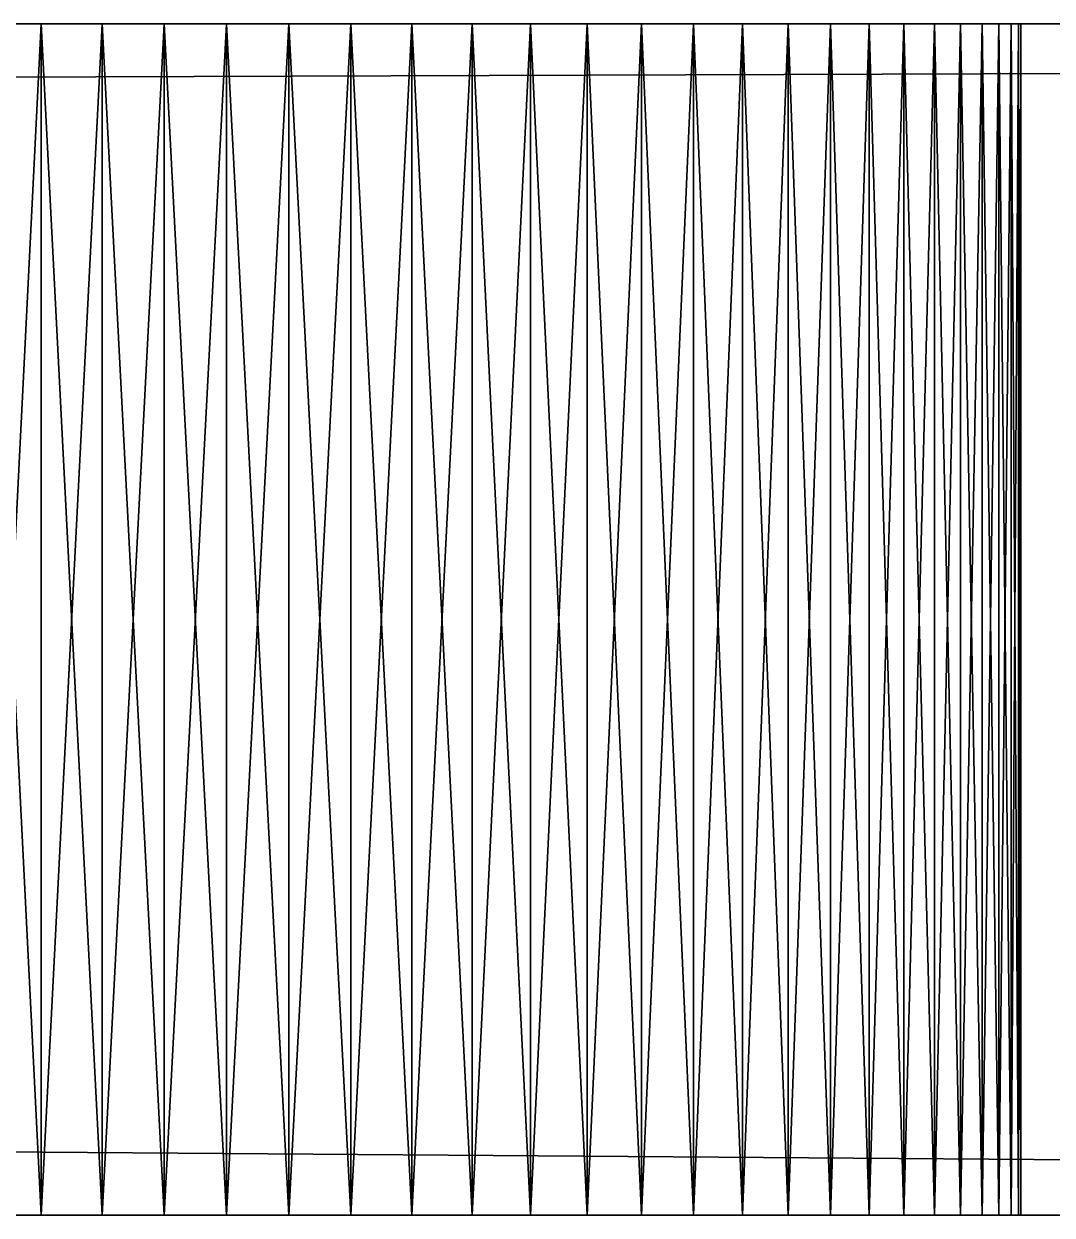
# Model space of a CAD drawing. Extents: x -23565 to -21677, y -4615 to -4167.
# Drawn here: x -21757.98 to -21752.8, y -4267.38 to -4261.38 of the extents above; entities that cross this region are included whole.
import ezdxf

# ---------------------------------------------------------------- set-up
doc = ezdxf.new("R2010")
doc.units = 0
doc.header["$MEASUREMENT"] = 0
doc.layers.get('0').update_dxf_attribs({"linetype": 'CONTINUOUS'})
doc.layers.add('ARCHITEKTURA_OBECN_', color=7, linetype='CONTINUOUS')

# ---------------------------------------------------------------- blocks, each defined once
blk = doc.blocks.new('*X8')
at = {"layer": 'ARCHITEKTURA_OBECN_', "color": 0, "linetype": 'Continuous'}
mesh = blk.add_polyface(dxfattribs=at)
corners = [(-21755.7228, -4261.3807, -230.6795), (-21756.0251, -4261.3807, -230.5943), (-21713.9589, -4261.3807, -214.4837), (-21756.3331, -4261.3807, -230.533), (-21756.645, -4261.3807, -230.4961), (-21756.9589, -4261.3807, -230.4837), (-21757.2727, -4261.3807, -230.4961), (-21757.5846, -4261.3807, -230.533), (-21757.8927, -4261.3807, -230.5943), (-21758.195, -4261.3807, -230.6795), (-22544.9589, -4261.3807, -214.4837), (-21758.4896, -4261.3807, -230.7882), (-21758.7748, -4261.3807, -230.9197), (-21759.0489, -4261.3807, -231.0732), (-21759.31, -4261.3807, -231.2477), (-21759.5567, -4261.3807, -231.4421), (-21759.7873, -4261.3807, -231.6553), (-21760.0005, -4261.3807, -231.8859), (-21760.195, -4261.3807, -232.1326), (-21760.3694, -4261.3807, -232.3937), (-21760.5229, -4261.3807, -232.6678), (-21760.6544, -4261.3807, -232.953), (-21760.7631, -4261.3807, -233.2477), (-21760.8484, -4261.3807, -233.5499), (-21760.9096, -4261.3807, -233.858), (-21760.9466, -4261.3807, -234.1699), (-22544.9589, -4261.3807, -216.4837), (-21760.9589, -4261.3807, -234.4837), (-23450.9589, -4261.3807, -254.4837), (-21760.9466, -4261.3807, -234.7976), (-21760.9096, -4261.3807, -235.1095), (-21760.8484, -4261.3807, -235.4175), (-21760.7631, -4261.3807, -235.7198), (-21760.6544, -4261.3807, -236.0145), (-21760.5229, -4261.3807, -236.2997), (-21760.3694, -4261.3807, -236.5737), (-21760.195, -4261.3807, -236.8349), (-21760.0005, -4261.3807, -237.0815), (-21759.7873, -4261.3807, -237.3122), (-21759.5567, -4261.3807, -237.5254), (-21759.31, -4261.3807, -237.7198), (-21759.0489, -4261.3807, -237.8943), (-21758.7748, -4261.3807, -238.0478), (-21758.4896, -4261.3807, -238.1792), (-21758.195, -4261.3807, -238.288), (-21757.8927, -4261.3807, -238.3732), (-21757.5846, -4261.3807, -238.4345), (-21757.2727, -4261.3807, -238.4714), (-21678.9589, -4261.3807, -254.4837)]
mesh.append_faces([[corners[k] for k in face] for face in [(26, 27, 28)]], dxfattribs={"vtx0": -1, "vtx1": -1, "vtx2": -1, "color": 0})
mesh.append_faces([[corners[k] for k in face] for face in [(10, 25, 27), (47, 48, 28)]], dxfattribs={"vtx0": -1, "vtx2": -1, "color": 0})
mesh.append_faces([[corners[k] for k in face] for face in [(0, 1, 2), (1, 3, 2), (3, 4, 2), (4, 5, 2), (5, 6, 2), (6, 7, 2), (7, 8, 2), (8, 9, 2), (10, 2, 9), (9, 11, 10), (11, 12, 10), (12, 13, 10), (13, 14, 10), (14, 15, 10), (15, 16, 10), (16, 17, 10), (17, 18, 10), (18, 19, 10), (19, 20, 10), (20, 21, 10), (21, 22, 10), (22, 23, 10), (23, 24, 10), (24, 25, 10), (26, 10, 27), (27, 29, 28), (29, 30, 28), (30, 31, 28), (31, 32, 28), (32, 33, 28), (33, 34, 28), (34, 35, 28), (35, 36, 28), (36, 37, 28), (37, 38, 28), (38, 39, 28), (39, 40, 28), (40, 41, 28), (41, 42, 28), (42, 43, 28), (43, 44, 28), (44, 45, 28), (45, 46, 28), (46, 47, 28)]], dxfattribs={"vtx1": -1, "vtx2": -1, "color": 0})
mesh = blk.add_polyface(dxfattribs=at)
corners = [(-21678.9589, -4261.3807, -254.4837), (-21678.9589, -4267.3807, -254.4837), (-23450.9589, -4267.3807, -254.4837), (-23450.9589, -4261.3807, -254.4837)]
mesh.append_faces([[corners[k] for k in face] for face in [(3, 0, 2)]], dxfattribs={"vtx1": -1, "color": 0})
mesh.append_faces([[corners[k] for k in face] for face in [(0, 1, 2)]], dxfattribs={"vtx2": -1, "color": 0})
mesh = blk.add_polyface(dxfattribs=at)
corners = [(-22544.9589, -4261.3807, -214.4837), (-22544.9589, -4267.3807, -214.4837), (-21713.9589, -4267.3807, -214.4837), (-21713.9589, -4261.3807, -214.4837)]
mesh.append_faces([[corners[k] for k in face] for face in [(3, 0, 2)]], dxfattribs={"vtx1": -1, "color": 0})
mesh.append_faces([[corners[k] for k in face] for face in [(0, 1, 2)]], dxfattribs={"vtx2": -1, "color": 0})
mesh = blk.add_polyface(dxfattribs=at)
corners = [(-21757.8927, -4267.3807, -230.5943), (-21758.195, -4267.3807, -230.6795), (-21758.195, -4261.3807, -230.6795), (-21757.8927, -4261.3807, -230.5943)]
mesh.append_faces([[corners[k] for k in face] for face in [(3, 0, 2)]], dxfattribs={"vtx1": -1, "color": 0})
mesh.append_faces([[corners[k] for k in face] for face in [(0, 1, 2)]], dxfattribs={"vtx2": -1, "color": 0})
mesh = blk.add_polyface(dxfattribs=at)
corners = [(-21758.195, -4267.3807, -238.288), (-21757.8927, -4267.3807, -238.3732), (-21757.8927, -4261.3807, -238.3732), (-21758.195, -4261.3807, -238.288)]
mesh.append_faces([[corners[k] for k in face] for face in [(3, 0, 2)]], dxfattribs={"vtx1": -1, "color": 0})
mesh.append_faces([[corners[k] for k in face] for face in [(0, 1, 2)]], dxfattribs={"vtx2": -1, "color": 0})
mesh = blk.add_polyface(dxfattribs=at)
corners = [(-21757.5846, -4267.3807, -230.533), (-21757.8927, -4267.3807, -230.5943), (-21757.8927, -4261.3807, -230.5943), (-21757.5846, -4261.3807, -230.533)]
mesh.append_faces([[corners[k] for k in face] for face in [(3, 0, 2)]], dxfattribs={"vtx1": -1, "color": 0})
mesh.append_faces([[corners[k] for k in face] for face in [(0, 1, 2)]], dxfattribs={"vtx2": -1, "color": 0})
mesh = blk.add_polyface(dxfattribs=at)
corners = [(-21757.8927, -4267.3807, -238.3732), (-21757.5846, -4267.3807, -238.4345), (-21757.5846, -4261.3807, -238.4345), (-21757.8927, -4261.3807, -238.3732)]
mesh.append_faces([[corners[k] for k in face] for face in [(3, 0, 2)]], dxfattribs={"vtx1": -1, "color": 0})
mesh.append_faces([[corners[k] for k in face] for face in [(0, 1, 2)]], dxfattribs={"vtx2": -1, "color": 0})
mesh = blk.add_polyface(dxfattribs=at)
corners = [(-21757.2727, -4267.3807, -230.4961), (-21757.5846, -4267.3807, -230.533), (-21757.5846, -4261.3807, -230.533), (-21757.2727, -4261.3807, -230.4961)]
mesh.append_faces([[corners[k] for k in face] for face in [(3, 0, 2)]], dxfattribs={"vtx1": -1, "color": 0})
mesh.append_faces([[corners[k] for k in face] for face in [(0, 1, 2)]], dxfattribs={"vtx2": -1, "color": 0})
mesh = blk.add_polyface(dxfattribs=at)
corners = [(-21757.5846, -4267.3807, -238.4345), (-21757.2727, -4267.3807, -238.4714), (-21757.2727, -4261.3807, -238.4714), (-21757.5846, -4261.3807, -238.4345)]
mesh.append_faces([[corners[k] for k in face] for face in [(3, 0, 2)]], dxfattribs={"vtx1": -1, "color": 0})
mesh.append_faces([[corners[k] for k in face] for face in [(0, 1, 2)]], dxfattribs={"vtx2": -1, "color": 0})
mesh = blk.add_polyface(dxfattribs=at)
corners = [(-21756.9589, -4267.3807, -230.4837), (-21757.2727, -4267.3807, -230.4961), (-21757.2727, -4261.3807, -230.4961), (-21756.9589, -4261.3807, -230.4837)]
mesh.append_faces([[corners[k] for k in face] for face in [(3, 0, 2)]], dxfattribs={"vtx1": -1, "color": 0})
mesh.append_faces([[corners[k] for k in face] for face in [(0, 1, 2)]], dxfattribs={"vtx2": -1, "color": 0})
mesh = blk.add_polyface(dxfattribs=at)
corners = [(-21757.2727, -4267.3807, -238.4714), (-21756.9589, -4267.3807, -238.4837), (-21756.9589, -4261.3807, -238.4837), (-21757.2727, -4261.3807, -238.4714)]
mesh.append_faces([[corners[k] for k in face] for face in [(3, 0, 2)]], dxfattribs={"vtx1": -1, "color": 0})
mesh.append_faces([[corners[k] for k in face] for face in [(0, 1, 2)]], dxfattribs={"vtx2": -1, "color": 0})
mesh = blk.add_polyface(dxfattribs=at)
corners = [(-21700.9589, -4261.3807, -234.4837), (-21753.3949, -4261.3807, -236.2997), (-21753.2634, -4261.3807, -236.0145), (-21753.1547, -4261.3807, -235.7198), (-21753.0694, -4261.3807, -235.4175), (-21753.0081, -4261.3807, -235.1095), (-21752.9712, -4261.3807, -234.7976), (-21752.9589, -4261.3807, -234.4837), (-21752.9712, -4261.3807, -234.1699), (-21700.9466, -4261.3807, -234.1699), (-21753.0081, -4261.3807, -233.858), (-21700.9466, -4261.3807, -234.7976), (-21755.4282, -4261.3807, -238.1792), (-21755.1429, -4261.3807, -238.0478), (-21754.8689, -4261.3807, -237.8943), (-21754.6077, -4261.3807, -237.7198), (-21754.3611, -4261.3807, -237.5254), (-21754.1305, -4261.3807, -237.3122), (-21753.9173, -4261.3807, -237.0815), (-21753.7228, -4261.3807, -236.8349), (-21753.5483, -4261.3807, -236.5737), (-21700.9096, -4261.3807, -235.1095), (-21700.8484, -4261.3807, -235.4175), (-21700.7631, -4261.3807, -235.7198), (-21700.6544, -4261.3807, -236.0145), (-21700.5229, -4261.3807, -236.2997), (-21700.3694, -4261.3807, -236.5737), (-21700.195, -4261.3807, -236.8349), (-21700.0005, -4261.3807, -237.0815), (-21676.9589, -4261.3807, -216.4837), (-21753.0694, -4261.3807, -233.5499), (-21753.1547, -4261.3807, -233.2477), (-21713.9589, -4261.3807, -216.4837), (-21753.2634, -4261.3807, -232.953), (-21753.3949, -4261.3807, -232.6678), (-21713.9589, -4261.3807, -214.4837), (-21753.5483, -4261.3807, -232.3937), (-21753.7228, -4261.3807, -232.1326), (-21753.9173, -4261.3807, -231.8859), (-21754.1305, -4261.3807, -231.6553), (-21754.3611, -4261.3807, -231.4421), (-21754.6077, -4261.3807, -231.2477), (-21754.8689, -4261.3807, -231.0732), (-21755.1429, -4261.3807, -230.9197), (-21755.4282, -4261.3807, -230.7882), (-21755.7228, -4261.3807, -230.6795), (-21757.2727, -4261.3807, -238.4714), (-21756.9589, -4261.3807, -238.4837), (-21678.9589, -4261.3807, -254.4837), (-21756.645, -4261.3807, -238.4714), (-21756.3331, -4261.3807, -238.4345), (-21756.0251, -4261.3807, -238.3732), (-21755.7228, -4261.3807, -238.288)]
mesh.append_faces([[corners[k] for k in face] for face in [(0, 1, 2), (11, 12, 13), (1, 0, 11), (29, 10, 30), (34, 35, 32)]], dxfattribs={"vtx0": -1, "vtx2": -1, "color": 0})
mesh.append_faces([[corners[k] for k in face] for face in [(2, 3, 0), (3, 4, 0), (4, 5, 0), (5, 6, 0), (6, 7, 0), (7, 8, 9), (8, 10, 9), (13, 14, 11), (14, 15, 11), (15, 16, 11), (16, 17, 11), (17, 18, 11), (18, 19, 11), (19, 20, 11), (20, 1, 11), (11, 21, 12), (21, 22, 12), (22, 23, 12), (23, 24, 12), (24, 25, 12), (25, 26, 12), (26, 27, 12), (27, 28, 12), (30, 31, 32), (31, 33, 32), (33, 34, 32), (34, 36, 35), (36, 37, 35), (37, 38, 35), (38, 39, 35), (39, 40, 35), (40, 41, 35), (41, 42, 35), (42, 43, 35), (43, 44, 35), (44, 45, 35), (46, 47, 48), (47, 49, 48), (49, 50, 48), (50, 51, 48), (51, 52, 48), (52, 12, 48)]], dxfattribs={"vtx1": -1, "vtx2": -1, "color": 0})
mesh = blk.add_polyface(dxfattribs=at)
corners = [(-21756.645, -4267.3807, -230.4961), (-21756.9589, -4267.3807, -230.4837), (-21756.9589, -4261.3807, -230.4837), (-21756.645, -4261.3807, -230.4961)]
mesh.append_faces([[corners[k] for k in face] for face in [(3, 0, 2)]], dxfattribs={"vtx1": -1, "color": 0})
mesh.append_faces([[corners[k] for k in face] for face in [(0, 1, 2)]], dxfattribs={"vtx2": -1, "color": 0})
mesh = blk.add_polyface(dxfattribs=at)
corners = [(-21756.9589, -4267.3807, -238.4837), (-21756.645, -4267.3807, -238.4714), (-21756.645, -4261.3807, -238.4714), (-21756.9589, -4261.3807, -238.4837)]
mesh.append_faces([[corners[k] for k in face] for face in [(3, 0, 2)]], dxfattribs={"vtx1": -1, "color": 0})
mesh.append_faces([[corners[k] for k in face] for face in [(0, 1, 2)]], dxfattribs={"vtx2": -1, "color": 0})
mesh = blk.add_polyface(dxfattribs=at)
corners = [(-21756.3331, -4267.3807, -230.533), (-21756.645, -4267.3807, -230.4961), (-21756.645, -4261.3807, -230.4961), (-21756.3331, -4261.3807, -230.533)]
mesh.append_faces([[corners[k] for k in face] for face in [(3, 0, 2)]], dxfattribs={"vtx1": -1, "color": 0})
mesh.append_faces([[corners[k] for k in face] for face in [(0, 1, 2)]], dxfattribs={"vtx2": -1, "color": 0})
mesh = blk.add_polyface(dxfattribs=at)
corners = [(-21756.645, -4267.3807, -238.4714), (-21756.3331, -4267.3807, -238.4345), (-21756.3331, -4261.3807, -238.4345), (-21756.645, -4261.3807, -238.4714)]
mesh.append_faces([[corners[k] for k in face] for face in [(3, 0, 2)]], dxfattribs={"vtx1": -1, "color": 0})
mesh.append_faces([[corners[k] for k in face] for face in [(0, 1, 2)]], dxfattribs={"vtx2": -1, "color": 0})
mesh = blk.add_polyface(dxfattribs=at)
corners = [(-21756.0251, -4267.3807, -230.5943), (-21756.3331, -4267.3807, -230.533), (-21756.3331, -4261.3807, -230.533), (-21756.0251, -4261.3807, -230.5943)]
mesh.append_faces([[corners[k] for k in face] for face in [(3, 0, 2)]], dxfattribs={"vtx1": -1, "color": 0})
mesh.append_faces([[corners[k] for k in face] for face in [(0, 1, 2)]], dxfattribs={"vtx2": -1, "color": 0})
mesh = blk.add_polyface(dxfattribs=at)
corners = [(-21756.3331, -4267.3807, -238.4345), (-21756.0251, -4267.3807, -238.3732), (-21756.0251, -4261.3807, -238.3732), (-21756.3331, -4261.3807, -238.4345)]
mesh.append_faces([[corners[k] for k in face] for face in [(3, 0, 2)]], dxfattribs={"vtx1": -1, "color": 0})
mesh.append_faces([[corners[k] for k in face] for face in [(0, 1, 2)]], dxfattribs={"vtx2": -1, "color": 0})
mesh = blk.add_polyface(dxfattribs=at)
corners = [(-21755.7228, -4267.3807, -230.6795), (-21756.0251, -4267.3807, -230.5943), (-21756.0251, -4261.3807, -230.5943), (-21755.7228, -4261.3807, -230.6795)]
mesh.append_faces([[corners[k] for k in face] for face in [(3, 0, 2)]], dxfattribs={"vtx1": -1, "color": 0})
mesh.append_faces([[corners[k] for k in face] for face in [(0, 1, 2)]], dxfattribs={"vtx2": -1, "color": 0})
mesh = blk.add_polyface(dxfattribs=at)
corners = [(-21756.0251, -4267.3807, -238.3732), (-21755.7228, -4267.3807, -238.288), (-21755.7228, -4261.3807, -238.288), (-21756.0251, -4261.3807, -238.3732)]
mesh.append_faces([[corners[k] for k in face] for face in [(3, 0, 2)]], dxfattribs={"vtx1": -1, "color": 0})
mesh.append_faces([[corners[k] for k in face] for face in [(0, 1, 2)]], dxfattribs={"vtx2": -1, "color": 0})
mesh = blk.add_polyface(dxfattribs=at)
corners = [(-21755.4282, -4267.3807, -230.7882), (-21755.7228, -4267.3807, -230.6795), (-21755.7228, -4261.3807, -230.6795), (-21755.4282, -4261.3807, -230.7882)]
mesh.append_faces([[corners[k] for k in face] for face in [(3, 0, 2)]], dxfattribs={"vtx1": -1, "color": 0})
mesh.append_faces([[corners[k] for k in face] for face in [(0, 1, 2)]], dxfattribs={"vtx2": -1, "color": 0})
mesh = blk.add_polyface(dxfattribs=at)
corners = [(-21755.7228, -4267.3807, -238.288), (-21755.4282, -4267.3807, -238.1792), (-21755.4282, -4261.3807, -238.1792), (-21755.7228, -4261.3807, -238.288)]
mesh.append_faces([[corners[k] for k in face] for face in [(3, 0, 2)]], dxfattribs={"vtx1": -1, "color": 0})
mesh.append_faces([[corners[k] for k in face] for face in [(0, 1, 2)]], dxfattribs={"vtx2": -1, "color": 0})
mesh = blk.add_polyface(dxfattribs=at)
corners = [(-21755.1429, -4267.3807, -230.9197), (-21755.4282, -4267.3807, -230.7882), (-21755.4282, -4261.3807, -230.7882), (-21755.1429, -4261.3807, -230.9197)]
mesh.append_faces([[corners[k] for k in face] for face in [(3, 0, 2)]], dxfattribs={"vtx1": -1, "color": 0})
mesh.append_faces([[corners[k] for k in face] for face in [(0, 1, 2)]], dxfattribs={"vtx2": -1, "color": 0})
mesh = blk.add_polyface(dxfattribs=at)
corners = [(-21755.4282, -4267.3807, -238.1792), (-21755.1429, -4267.3807, -238.0478), (-21755.1429, -4261.3807, -238.0478), (-21755.4282, -4261.3807, -238.1792)]
mesh.append_faces([[corners[k] for k in face] for face in [(3, 0, 2)]], dxfattribs={"vtx1": -1, "color": 0})
mesh.append_faces([[corners[k] for k in face] for face in [(0, 1, 2)]], dxfattribs={"vtx2": -1, "color": 0})
mesh = blk.add_polyface(dxfattribs=at)
corners = [(-21695.4282, -4261.3807, -230.7882), (-21695.7228, -4261.3807, -230.6795), (-21676.9589, -4261.3807, -216.4837), (-21696.0251, -4261.3807, -230.5943), (-21696.3331, -4261.3807, -230.533), (-21696.645, -4261.3807, -230.4961), (-21696.9589, -4261.3807, -230.4837), (-21697.2727, -4261.3807, -230.4961), (-21697.5846, -4261.3807, -230.533), (-21697.8927, -4261.3807, -230.5943), (-21698.195, -4261.3807, -230.6795), (-21698.4896, -4261.3807, -230.7882), (-21698.7748, -4261.3807, -230.9197), (-21699.0489, -4261.3807, -231.0732), (-21753.0081, -4261.3807, -233.858), (-21699.31, -4261.3807, -231.2477), (-21699.5567, -4261.3807, -231.4421), (-21699.7873, -4261.3807, -231.6553), (-21700.0005, -4261.3807, -231.8859), (-21700.195, -4261.3807, -232.1326), (-21700.3694, -4261.3807, -232.3937), (-21700.5229, -4261.3807, -232.6678), (-21700.6544, -4261.3807, -232.953), (-21700.7631, -4261.3807, -233.2477), (-21700.8484, -4261.3807, -233.5499), (-21700.9096, -4261.3807, -233.858), (-21700.9466, -4261.3807, -234.1699), (-21752.9589, -4261.3807, -234.4837), (-21700.9589, -4261.3807, -234.4837), (-21700.0005, -4261.3807, -237.0815), (-21699.7873, -4261.3807, -237.3122), (-21755.4282, -4261.3807, -238.1792), (-21699.5567, -4261.3807, -237.5254), (-21699.31, -4261.3807, -237.7198), (-21713.9589, -4261.3807, -216.4837), (-21753.0694, -4261.3807, -233.5499), (-21678.9589, -4261.3807, -254.4837), (-21699.0489, -4261.3807, -237.8943), (-21698.7748, -4261.3807, -238.0478), (-21698.4896, -4261.3807, -238.1792), (-21698.195, -4261.3807, -238.288), (-21697.8927, -4261.3807, -238.3732), (-21697.5846, -4261.3807, -238.4345), (-21697.2727, -4261.3807, -238.4714), (-21696.9589, -4261.3807, -238.4837), (-21696.645, -4261.3807, -238.4714), (-21696.3331, -4261.3807, -238.4345), (-21696.0251, -4261.3807, -238.3732), (-21695.7228, -4261.3807, -238.288), (-21695.4282, -4261.3807, -238.1792), (-21695.1429, -4261.3807, -238.0478), (-21694.8689, -4261.3807, -237.8943), (-21694.6077, -4261.3807, -237.7198)]
mesh.append_faces([[corners[k] for k in face] for face in [(14, 2, 13), (31, 33, 36)]], dxfattribs={"vtx0": -1, "vtx1": -1, "vtx2": -1, "color": 0})
mesh.append_faces([[corners[k] for k in face] for face in [(27, 26, 28)]], dxfattribs={"vtx0": -1, "vtx2": -1, "color": 0})
mesh.append_faces([[corners[k] for k in face] for face in [(0, 1, 2), (1, 3, 2), (3, 4, 2), (4, 5, 2), (5, 6, 2), (6, 7, 2), (7, 8, 2), (8, 9, 2), (9, 10, 2), (10, 11, 2), (11, 12, 2), (12, 13, 2), (13, 15, 14), (15, 16, 14), (16, 17, 14), (17, 18, 14), (18, 19, 14), (19, 20, 14), (20, 21, 14), (21, 22, 14), (22, 23, 14), (23, 24, 14), (24, 25, 14), (25, 26, 14), (29, 30, 31), (30, 32, 31), (32, 33, 31), (34, 2, 35), (33, 37, 36), (37, 38, 36), (38, 39, 36), (39, 40, 36), (40, 41, 36), (41, 42, 36), (42, 43, 36), (43, 44, 36), (44, 45, 36), (45, 46, 36), (46, 47, 36), (47, 48, 36), (48, 49, 36), (49, 50, 36), (50, 51, 36), (51, 52, 36)]], dxfattribs={"vtx1": -1, "vtx2": -1, "color": 0})
mesh = blk.add_polyface(dxfattribs=at)
corners = [(-21754.8689, -4267.3807, -231.0732), (-21755.1429, -4267.3807, -230.9197), (-21755.1429, -4261.3807, -230.9197), (-21754.8689, -4261.3807, -231.0732)]
mesh.append_faces([[corners[k] for k in face] for face in [(3, 0, 2)]], dxfattribs={"vtx1": -1, "color": 0})
mesh.append_faces([[corners[k] for k in face] for face in [(0, 1, 2)]], dxfattribs={"vtx2": -1, "color": 0})
mesh = blk.add_polyface(dxfattribs=at)
corners = [(-21755.1429, -4267.3807, -238.0478), (-21754.8689, -4267.3807, -237.8943), (-21754.8689, -4261.3807, -237.8943), (-21755.1429, -4261.3807, -238.0478)]
mesh.append_faces([[corners[k] for k in face] for face in [(3, 0, 2)]], dxfattribs={"vtx1": -1, "color": 0})
mesh.append_faces([[corners[k] for k in face] for face in [(0, 1, 2)]], dxfattribs={"vtx2": -1, "color": 0})
mesh = blk.add_polyface(dxfattribs=at)
corners = [(-21754.6077, -4267.3807, -231.2477), (-21754.8689, -4267.3807, -231.0732), (-21754.8689, -4261.3807, -231.0732), (-21754.6077, -4261.3807, -231.2477)]
mesh.append_faces([[corners[k] for k in face] for face in [(3, 0, 2)]], dxfattribs={"vtx1": -1, "color": 0})
mesh.append_faces([[corners[k] for k in face] for face in [(0, 1, 2)]], dxfattribs={"vtx2": -1, "color": 0})
mesh = blk.add_polyface(dxfattribs=at)
corners = [(-21754.8689, -4267.3807, -237.8943), (-21754.6077, -4267.3807, -237.7198), (-21754.6077, -4261.3807, -237.7198), (-21754.8689, -4261.3807, -237.8943)]
mesh.append_faces([[corners[k] for k in face] for face in [(3, 0, 2)]], dxfattribs={"vtx1": -1, "color": 0})
mesh.append_faces([[corners[k] for k in face] for face in [(0, 1, 2)]], dxfattribs={"vtx2": -1, "color": 0})
mesh = blk.add_polyface(dxfattribs=at)
corners = [(-21754.3611, -4267.3807, -231.4421), (-21754.6077, -4267.3807, -231.2477), (-21754.6077, -4261.3807, -231.2477), (-21754.3611, -4261.3807, -231.4421)]
mesh.append_faces([[corners[k] for k in face] for face in [(3, 0, 2)]], dxfattribs={"vtx1": -1, "color": 0})
mesh.append_faces([[corners[k] for k in face] for face in [(0, 1, 2)]], dxfattribs={"vtx2": -1, "color": 0})
mesh = blk.add_polyface(dxfattribs=at)
corners = [(-21754.6077, -4267.3807, -237.7198), (-21754.3611, -4267.3807, -237.5254), (-21754.3611, -4261.3807, -237.5254), (-21754.6077, -4261.3807, -237.7198)]
mesh.append_faces([[corners[k] for k in face] for face in [(3, 0, 2)]], dxfattribs={"vtx1": -1, "color": 0})
mesh.append_faces([[corners[k] for k in face] for face in [(0, 1, 2)]], dxfattribs={"vtx2": -1, "color": 0})
mesh = blk.add_polyface(dxfattribs=at)
corners = [(-21754.1305, -4267.3807, -231.6553), (-21754.3611, -4267.3807, -231.4421), (-21754.3611, -4261.3807, -231.4421), (-21754.1305, -4261.3807, -231.6553)]
mesh.append_faces([[corners[k] for k in face] for face in [(3, 0, 2)]], dxfattribs={"vtx1": -1, "color": 0})
mesh.append_faces([[corners[k] for k in face] for face in [(0, 1, 2)]], dxfattribs={"vtx2": -1, "color": 0})
mesh = blk.add_polyface(dxfattribs=at)
corners = [(-21754.3611, -4267.3807, -237.5254), (-21754.1305, -4267.3807, -237.3122), (-21754.1305, -4261.3807, -237.3122), (-21754.3611, -4261.3807, -237.5254)]
mesh.append_faces([[corners[k] for k in face] for face in [(3, 0, 2)]], dxfattribs={"vtx1": -1, "color": 0})
mesh.append_faces([[corners[k] for k in face] for face in [(0, 1, 2)]], dxfattribs={"vtx2": -1, "color": 0})
mesh = blk.add_polyface(dxfattribs=at)
corners = [(-21753.9173, -4267.3807, -231.8859), (-21754.1305, -4267.3807, -231.6553), (-21754.1305, -4261.3807, -231.6553), (-21753.9173, -4261.3807, -231.8859)]
mesh.append_faces([[corners[k] for k in face] for face in [(3, 0, 2)]], dxfattribs={"vtx1": -1, "color": 0})
mesh.append_faces([[corners[k] for k in face] for face in [(0, 1, 2)]], dxfattribs={"vtx2": -1, "color": 0})
mesh = blk.add_polyface(dxfattribs=at)
corners = [(-21754.1305, -4267.3807, -237.3122), (-21753.9173, -4267.3807, -237.0815), (-21753.9173, -4261.3807, -237.0815), (-21754.1305, -4261.3807, -237.3122)]
mesh.append_faces([[corners[k] for k in face] for face in [(3, 0, 2)]], dxfattribs={"vtx1": -1, "color": 0})
mesh.append_faces([[corners[k] for k in face] for face in [(0, 1, 2)]], dxfattribs={"vtx2": -1, "color": 0})
mesh = blk.add_polyface(dxfattribs=at)
corners = [(-21753.7228, -4267.3807, -232.1326), (-21753.9173, -4267.3807, -231.8859), (-21753.9173, -4261.3807, -231.8859), (-21753.7228, -4261.3807, -232.1326)]
mesh.append_faces([[corners[k] for k in face] for face in [(3, 0, 2)]], dxfattribs={"vtx1": -1, "color": 0})
mesh.append_faces([[corners[k] for k in face] for face in [(0, 1, 2)]], dxfattribs={"vtx2": -1, "color": 0})
mesh = blk.add_polyface(dxfattribs=at)
corners = [(-21753.9173, -4267.3807, -237.0815), (-21753.7228, -4267.3807, -236.8349), (-21753.7228, -4261.3807, -236.8349), (-21753.9173, -4261.3807, -237.0815)]
mesh.append_faces([[corners[k] for k in face] for face in [(3, 0, 2)]], dxfattribs={"vtx1": -1, "color": 0})
mesh.append_faces([[corners[k] for k in face] for face in [(0, 1, 2)]], dxfattribs={"vtx2": -1, "color": 0})
mesh = blk.add_polyface(dxfattribs=at)
corners = [(-21753.5483, -4267.3807, -232.3937), (-21753.7228, -4267.3807, -232.1326), (-21753.7228, -4261.3807, -232.1326), (-21753.5483, -4261.3807, -232.3937)]
mesh.append_faces([[corners[k] for k in face] for face in [(3, 0, 2)]], dxfattribs={"vtx1": -1, "color": 0})
mesh.append_faces([[corners[k] for k in face] for face in [(0, 1, 2)]], dxfattribs={"vtx2": -1, "color": 0})
mesh = blk.add_polyface(dxfattribs=at)
corners = [(-21753.7228, -4267.3807, -236.8349), (-21753.5483, -4267.3807, -236.5737), (-21753.5483, -4261.3807, -236.5737), (-21753.7228, -4261.3807, -236.8349)]
mesh.append_faces([[corners[k] for k in face] for face in [(3, 0, 2)]], dxfattribs={"vtx1": -1, "color": 0})
mesh.append_faces([[corners[k] for k in face] for face in [(0, 1, 2)]], dxfattribs={"vtx2": -1, "color": 0})
mesh = blk.add_polyface(dxfattribs=at)
corners = [(-21753.3949, -4267.3807, -232.6678), (-21753.5483, -4267.3807, -232.3937), (-21753.5483, -4261.3807, -232.3937), (-21753.3949, -4261.3807, -232.6678)]
mesh.append_faces([[corners[k] for k in face] for face in [(3, 0, 2)]], dxfattribs={"vtx1": -1, "color": 0})
mesh.append_faces([[corners[k] for k in face] for face in [(0, 1, 2)]], dxfattribs={"vtx2": -1, "color": 0})
mesh = blk.add_polyface(dxfattribs=at)
corners = [(-21753.5483, -4267.3807, -236.5737), (-21753.3949, -4267.3807, -236.2997), (-21753.3949, -4261.3807, -236.2997), (-21753.5483, -4261.3807, -236.5737)]
mesh.append_faces([[corners[k] for k in face] for face in [(3, 0, 2)]], dxfattribs={"vtx1": -1, "color": 0})
mesh.append_faces([[corners[k] for k in face] for face in [(0, 1, 2)]], dxfattribs={"vtx2": -1, "color": 0})
mesh = blk.add_polyface(dxfattribs=at)
corners = [(-21753.2634, -4267.3807, -232.953), (-21753.3949, -4267.3807, -232.6678), (-21753.3949, -4261.3807, -232.6678), (-21753.2634, -4261.3807, -232.953)]
mesh.append_faces([[corners[k] for k in face] for face in [(3, 0, 2)]], dxfattribs={"vtx1": -1, "color": 0})
mesh.append_faces([[corners[k] for k in face] for face in [(0, 1, 2)]], dxfattribs={"vtx2": -1, "color": 0})
mesh = blk.add_polyface(dxfattribs=at)
corners = [(-21753.3949, -4267.3807, -236.2997), (-21753.2634, -4267.3807, -236.0145), (-21753.2634, -4261.3807, -236.0145), (-21753.3949, -4261.3807, -236.2997)]
mesh.append_faces([[corners[k] for k in face] for face in [(3, 0, 2)]], dxfattribs={"vtx1": -1, "color": 0})
mesh.append_faces([[corners[k] for k in face] for face in [(0, 1, 2)]], dxfattribs={"vtx2": -1, "color": 0})
mesh = blk.add_polyface(dxfattribs=at)
corners = [(-21753.1547, -4267.3807, -233.2477), (-21753.2634, -4267.3807, -232.953), (-21753.2634, -4261.3807, -232.953), (-21753.1547, -4261.3807, -233.2477)]
mesh.append_faces([[corners[k] for k in face] for face in [(3, 0, 2)]], dxfattribs={"vtx1": -1, "color": 0})
mesh.append_faces([[corners[k] for k in face] for face in [(0, 1, 2)]], dxfattribs={"vtx2": -1, "color": 0})
mesh = blk.add_polyface(dxfattribs=at)
corners = [(-21753.2634, -4267.3807, -236.0145), (-21753.1547, -4267.3807, -235.7198), (-21753.1547, -4261.3807, -235.7198), (-21753.2634, -4261.3807, -236.0145)]
mesh.append_faces([[corners[k] for k in face] for face in [(3, 0, 2)]], dxfattribs={"vtx1": -1, "color": 0})
mesh.append_faces([[corners[k] for k in face] for face in [(0, 1, 2)]], dxfattribs={"vtx2": -1, "color": 0})
mesh = blk.add_polyface(dxfattribs=at)
corners = [(-21753.0694, -4267.3807, -233.5499), (-21753.1547, -4267.3807, -233.2477), (-21753.1547, -4261.3807, -233.2477), (-21753.0694, -4261.3807, -233.5499)]
mesh.append_faces([[corners[k] for k in face] for face in [(3, 0, 2)]], dxfattribs={"vtx1": -1, "color": 0})
mesh.append_faces([[corners[k] for k in face] for face in [(0, 1, 2)]], dxfattribs={"vtx2": -1, "color": 0})
mesh = blk.add_polyface(dxfattribs=at)
corners = [(-21753.1547, -4267.3807, -235.7198), (-21753.0694, -4267.3807, -235.4175), (-21753.0694, -4261.3807, -235.4175), (-21753.1547, -4261.3807, -235.7198)]
mesh.append_faces([[corners[k] for k in face] for face in [(3, 0, 2)]], dxfattribs={"vtx1": -1, "color": 0})
mesh.append_faces([[corners[k] for k in face] for face in [(0, 1, 2)]], dxfattribs={"vtx2": -1, "color": 0})
mesh = blk.add_polyface(dxfattribs=at)
corners = [(-21753.0081, -4267.3807, -233.858), (-21753.0694, -4267.3807, -233.5499), (-21753.0694, -4261.3807, -233.5499), (-21753.0081, -4261.3807, -233.858)]
mesh.append_faces([[corners[k] for k in face] for face in [(3, 0, 2)]], dxfattribs={"vtx1": -1, "color": 0})
mesh.append_faces([[corners[k] for k in face] for face in [(0, 1, 2)]], dxfattribs={"vtx2": -1, "color": 0})
mesh = blk.add_polyface(dxfattribs=at)
corners = [(-21753.0694, -4267.3807, -235.4175), (-21753.0081, -4267.3807, -235.1095), (-21753.0081, -4261.3807, -235.1095), (-21753.0694, -4261.3807, -235.4175)]
mesh.append_faces([[corners[k] for k in face] for face in [(3, 0, 2)]], dxfattribs={"vtx1": -1, "color": 0})
mesh.append_faces([[corners[k] for k in face] for face in [(0, 1, 2)]], dxfattribs={"vtx2": -1, "color": 0})
mesh = blk.add_polyface(dxfattribs=at)
corners = [(-21752.9712, -4267.3807, -234.1699), (-21753.0081, -4267.3807, -233.858), (-21753.0081, -4261.3807, -233.858), (-21752.9712, -4261.3807, -234.1699)]
mesh.append_faces([[corners[k] for k in face] for face in [(3, 0, 2)]], dxfattribs={"vtx1": -1, "color": 0})
mesh.append_faces([[corners[k] for k in face] for face in [(0, 1, 2)]], dxfattribs={"vtx2": -1, "color": 0})
mesh = blk.add_polyface(dxfattribs=at)
corners = [(-21753.0081, -4267.3807, -235.1095), (-21752.9712, -4267.3807, -234.7976), (-21752.9712, -4261.3807, -234.7976), (-21753.0081, -4261.3807, -235.1095)]
mesh.append_faces([[corners[k] for k in face] for face in [(3, 0, 2)]], dxfattribs={"vtx1": -1, "color": 0})
mesh.append_faces([[corners[k] for k in face] for face in [(0, 1, 2)]], dxfattribs={"vtx2": -1, "color": 0})
mesh = blk.add_polyface(dxfattribs=at)
corners = [(-21752.9589, -4267.3807, -234.4837), (-21752.9712, -4267.3807, -234.1699), (-21752.9712, -4261.3807, -234.1699), (-21752.9589, -4261.3807, -234.4837)]
mesh.append_faces([[corners[k] for k in face] for face in [(3, 0, 2)]], dxfattribs={"vtx1": -1, "color": 0})
mesh.append_faces([[corners[k] for k in face] for face in [(0, 1, 2)]], dxfattribs={"vtx2": -1, "color": 0})
mesh = blk.add_polyface(dxfattribs=at)
corners = [(-21752.9712, -4267.3807, -234.7976), (-21752.9589, -4267.3807, -234.4837), (-21752.9589, -4261.3807, -234.4837), (-21752.9712, -4261.3807, -234.7976)]
mesh.append_faces([[corners[k] for k in face] for face in [(3, 0, 2)]], dxfattribs={"vtx1": -1, "color": 0})
mesh.append_faces([[corners[k] for k in face] for face in [(0, 1, 2)]], dxfattribs={"vtx2": -1, "color": 0})
mesh = blk.add_polyface(dxfattribs=at)
corners = [(-22544.9589, -4267.3807, -216.4837), (-21678.9589, -4267.3807, -254.4837), (-21757.8927, -4267.3807, -238.3732), (-21758.195, -4267.3807, -238.288), (-21758.4896, -4267.3807, -238.1792), (-21758.7748, -4267.3807, -238.0478), (-21759.0489, -4267.3807, -237.8943), (-21759.31, -4267.3807, -237.7198), (-21759.5567, -4267.3807, -237.5254), (-21759.7873, -4267.3807, -237.3122), (-21760.0005, -4267.3807, -237.0815), (-21760.195, -4267.3807, -236.8349), (-21760.3694, -4267.3807, -236.5737), (-21760.5229, -4267.3807, -236.2997), (-21760.6544, -4267.3807, -236.0145), (-21760.7631, -4267.3807, -235.7198), (-21760.8484, -4267.3807, -235.4175), (-21760.9096, -4267.3807, -235.1095), (-21760.9466, -4267.3807, -234.7976), (-21760.9589, -4267.3807, -234.4837), (-22544.9589, -4267.3807, -214.4837), (-21760.9466, -4267.3807, -234.1699), (-21760.9096, -4267.3807, -233.858), (-21760.8484, -4267.3807, -233.5499), (-21760.7631, -4267.3807, -233.2477), (-21760.6544, -4267.3807, -232.953), (-21760.5229, -4267.3807, -232.6678), (-21760.3694, -4267.3807, -232.3937), (-21760.195, -4267.3807, -232.1326), (-21760.0005, -4267.3807, -231.8859), (-21759.7873, -4267.3807, -231.6553), (-21759.5567, -4267.3807, -231.4421), (-21759.31, -4267.3807, -231.2477), (-21759.0489, -4267.3807, -231.0732), (-21758.7748, -4267.3807, -230.9197), (-21758.4896, -4267.3807, -230.7882), (-21758.195, -4267.3807, -230.6795), (-21757.8927, -4267.3807, -230.5943), (-21713.9589, -4267.3807, -214.4837), (-21757.5846, -4267.3807, -230.533), (-21757.2727, -4267.3807, -230.4961), (-21756.9589, -4267.3807, -230.4837), (-21756.645, -4267.3807, -230.4961), (-21756.3331, -4267.3807, -230.533), (-21756.0251, -4267.3807, -230.5943), (-21755.7228, -4267.3807, -230.6795), (-21755.4282, -4267.3807, -230.7882), (-21713.9589, -4267.3807, -216.4837), (-22584.9589, -4267.3807, -216.4837), (-23450.9589, -4267.3807, -254.4837)]
mesh.append_faces([[corners[k] for k in face] for face in [(0, 1, 2)]], dxfattribs={"vtx0": -1, "vtx1": -1, "vtx2": -1, "color": 0})
mesh.append_faces([[corners[k] for k in face] for face in [(19, 20, 0), (37, 38, 20), (48, 49, 1)]], dxfattribs={"vtx0": -1, "vtx2": -1, "color": 0})
mesh.append_faces([[corners[k] for k in face] for face in [(2, 3, 0), (3, 4, 0), (4, 5, 0), (5, 6, 0), (6, 7, 0), (7, 8, 0), (8, 9, 0), (9, 10, 0), (10, 11, 0), (11, 12, 0), (12, 13, 0), (13, 14, 0), (14, 15, 0), (15, 16, 0), (16, 17, 0), (17, 18, 0), (18, 19, 0), (19, 21, 20), (21, 22, 20), (22, 23, 20), (23, 24, 20), (24, 25, 20), (25, 26, 20), (26, 27, 20), (27, 28, 20), (28, 29, 20), (29, 30, 20), (30, 31, 20), (31, 32, 20), (32, 33, 20), (33, 34, 20), (34, 35, 20), (35, 36, 20), (36, 37, 20), (37, 39, 38), (39, 40, 38), (40, 41, 38), (41, 42, 38), (42, 43, 38), (43, 44, 38), (44, 45, 38), (45, 46, 47), (0, 48, 1)]], dxfattribs={"vtx1": -1, "vtx2": -1, "color": 0})
mesh = blk.add_polyface(dxfattribs=at)
corners = [(-21700.9589, -4267.3807, -234.4837), (-21753.3949, -4267.3807, -232.6678), (-21753.2634, -4267.3807, -232.953), (-21753.1547, -4267.3807, -233.2477), (-21753.0694, -4267.3807, -233.5499), (-21753.0081, -4267.3807, -233.858), (-21752.9712, -4267.3807, -234.1699), (-21752.9589, -4267.3807, -234.4837), (-21752.9712, -4267.3807, -234.7976), (-21700.9466, -4267.3807, -234.7976), (-21753.0081, -4267.3807, -235.1095), (-21700.9466, -4267.3807, -234.1699), (-21755.4282, -4267.3807, -230.7882), (-21755.1429, -4267.3807, -230.9197), (-21754.8689, -4267.3807, -231.0732), (-21754.6077, -4267.3807, -231.2477), (-21754.3611, -4267.3807, -231.4421), (-21754.1305, -4267.3807, -231.6553), (-21753.9173, -4267.3807, -231.8859), (-21753.7228, -4267.3807, -232.1326), (-21753.5483, -4267.3807, -232.3937), (-21700.9096, -4267.3807, -233.858), (-21700.8484, -4267.3807, -233.5499), (-21700.7631, -4267.3807, -233.2477), (-21700.6544, -4267.3807, -232.953), (-21700.5229, -4267.3807, -232.6678), (-21700.3694, -4267.3807, -232.3937), (-21700.195, -4267.3807, -232.1326), (-21753.0694, -4267.3807, -235.4175), (-21678.9589, -4267.3807, -254.4837), (-21753.1547, -4267.3807, -235.7198), (-21753.2634, -4267.3807, -236.0145), (-21753.3949, -4267.3807, -236.2997), (-21753.5483, -4267.3807, -236.5737), (-21753.7228, -4267.3807, -236.8349), (-21753.9173, -4267.3807, -237.0815), (-21754.1305, -4267.3807, -237.3122), (-21754.3611, -4267.3807, -237.5254), (-21754.6077, -4267.3807, -237.7198), (-21754.8689, -4267.3807, -237.8943), (-21755.1429, -4267.3807, -238.0478), (-21755.4282, -4267.3807, -238.1792), (-21755.7228, -4267.3807, -238.288), (-21756.0251, -4267.3807, -238.3732), (-21756.3331, -4267.3807, -238.4345), (-21756.645, -4267.3807, -238.4714), (-21756.9589, -4267.3807, -238.4837), (-21757.2727, -4267.3807, -238.4714), (-21757.5846, -4267.3807, -238.4345), (-21757.8927, -4267.3807, -238.3732), (-21700.0005, -4267.3807, -231.8859), (-21713.9589, -4267.3807, -216.4837), (-21713.9589, -4267.3807, -214.4837), (-21755.7228, -4267.3807, -230.6795)]
mesh.append_faces([[corners[k] for k in face] for face in [(12, 50, 51)]], dxfattribs={"vtx0": -1, "vtx1": -1, "vtx2": -1, "color": 0})
mesh.append_faces([[corners[k] for k in face] for face in [(0, 1, 2), (11, 12, 13)]], dxfattribs={"vtx0": -1, "vtx2": -1, "color": 0})
mesh.append_faces([[corners[k] for k in face] for face in [(2, 3, 0), (3, 4, 0), (4, 5, 0), (5, 6, 0), (6, 7, 0), (7, 8, 9), (8, 10, 9), (13, 14, 11), (14, 15, 11), (15, 16, 11), (16, 17, 11), (17, 18, 11), (18, 19, 11), (19, 20, 11), (20, 1, 11), (11, 21, 12), (21, 22, 12), (22, 23, 12), (23, 24, 12), (24, 25, 12), (25, 26, 12), (26, 27, 12), (10, 28, 29), (28, 30, 29), (30, 31, 29), (31, 32, 29), (32, 33, 29), (33, 34, 29), (34, 35, 29), (35, 36, 29), (36, 37, 29), (37, 38, 29), (38, 39, 29), (39, 40, 29), (40, 41, 29), (41, 42, 29), (42, 43, 29), (43, 44, 29), (44, 45, 29), (45, 46, 29), (46, 47, 29), (47, 48, 29), (48, 49, 29), (51, 52, 53)]], dxfattribs={"vtx1": -1, "vtx2": -1, "color": 0})
mesh = blk.add_polyface(dxfattribs=at)
corners = [(-21713.9589, -4267.3807, -216.4837), (-21699.7873, -4267.3807, -231.6553), (-21699.5567, -4267.3807, -231.4421), (-21699.31, -4267.3807, -231.2477), (-21699.0489, -4267.3807, -231.0732), (-21698.7748, -4267.3807, -230.9197), (-21698.4896, -4267.3807, -230.7882), (-21698.195, -4267.3807, -230.6795), (-21697.8927, -4267.3807, -230.5943), (-21697.5846, -4267.3807, -230.533), (-21697.2727, -4267.3807, -230.4961), (-21696.9589, -4267.3807, -230.4837), (-21696.645, -4267.3807, -230.4961), (-21696.3331, -4267.3807, -230.533), (-21696.0251, -4267.3807, -230.5943), (-21695.7228, -4267.3807, -230.6795), (-21695.4282, -4267.3807, -230.7882), (-21676.9589, -4267.3807, -216.4837), (-21695.1429, -4267.3807, -230.9197), (-21695.4282, -4267.3807, -238.1792), (-21695.7228, -4267.3807, -238.288), (-21676.9589, -4267.3807, -252.4837), (-21696.0251, -4267.3807, -238.3732), (-21696.3331, -4267.3807, -238.4345), (-21696.645, -4267.3807, -238.4714), (-21696.9589, -4267.3807, -238.4837), (-21697.2727, -4267.3807, -238.4714), (-21697.5846, -4267.3807, -238.4345), (-21697.8927, -4267.3807, -238.3732), (-21698.195, -4267.3807, -238.288), (-21698.4896, -4267.3807, -238.1792), (-21698.7748, -4267.3807, -238.0478), (-21699.0489, -4267.3807, -237.8943), (-21753.0081, -4267.3807, -235.1095), (-21699.31, -4267.3807, -237.7198), (-21699.5567, -4267.3807, -237.5254), (-21699.7873, -4267.3807, -237.3122), (-21700.0005, -4267.3807, -237.0815), (-21700.195, -4267.3807, -236.8349), (-21700.3694, -4267.3807, -236.5737), (-21700.5229, -4267.3807, -236.2997), (-21700.6544, -4267.3807, -236.0145), (-21700.7631, -4267.3807, -235.7198), (-21700.8484, -4267.3807, -235.4175), (-21700.9096, -4267.3807, -235.1095), (-21700.9466, -4267.3807, -234.7976), (-21752.9589, -4267.3807, -234.4837), (-21700.9589, -4267.3807, -234.4837), (-21753.3949, -4267.3807, -232.6678), (-21700.9466, -4267.3807, -234.1699), (-21700.195, -4267.3807, -232.1326), (-21700.0005, -4267.3807, -231.8859), (-21755.4282, -4267.3807, -230.7882), (-21678.9589, -4267.3807, -254.4837)]
mesh.append_faces([[corners[k] for k in face] for face in [(33, 21, 32), (21, 33, 53)]], dxfattribs={"vtx0": -1, "vtx1": -1, "vtx2": -1, "color": 0})
mesh.append_faces([[corners[k] for k in face] for face in [(0, 1, 2), (16, 17, 0), (46, 45, 47), (48, 47, 49)]], dxfattribs={"vtx0": -1, "vtx2": -1, "color": 0})
mesh.append_faces([[corners[k] for k in face] for face in [(2, 3, 0), (3, 4, 0), (4, 5, 0), (5, 6, 0), (6, 7, 0), (7, 8, 0), (8, 9, 0), (9, 10, 0), (10, 11, 0), (11, 12, 0), (12, 13, 0), (13, 14, 0), (14, 15, 0), (15, 16, 0), (16, 18, 17), (19, 20, 21), (20, 22, 21), (22, 23, 21), (23, 24, 21), (24, 25, 21), (25, 26, 21), (26, 27, 21), (27, 28, 21), (28, 29, 21), (29, 30, 21), (30, 31, 21), (31, 32, 21), (32, 34, 33), (34, 35, 33), (35, 36, 33), (36, 37, 33), (37, 38, 33), (38, 39, 33), (39, 40, 33), (40, 41, 33), (41, 42, 33), (42, 43, 33), (43, 44, 33), (44, 45, 33), (50, 51, 52), (51, 1, 0)]], dxfattribs={"vtx1": -1, "vtx2": -1, "color": 0})

msp = doc.modelspace()

# ---------------------------------------------------------------- block references
at = {"linetype": 'Continuous'}
msp.add_blockref('*X8', (0, 0), dxfattribs=at)

doc.saveas('drawing.dxf')
